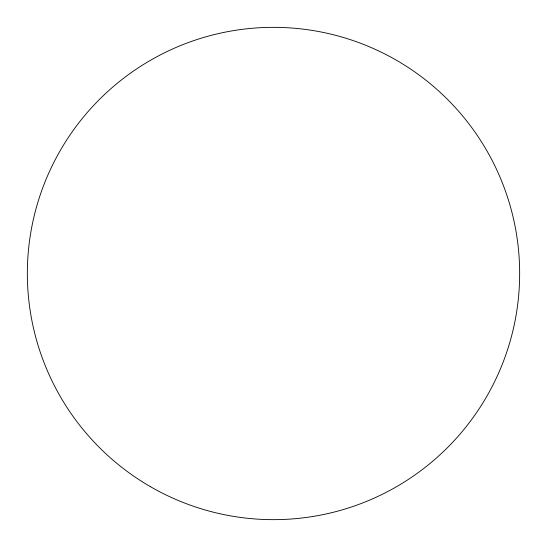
<?xml version="1.0" encoding="UTF-8"?>
<svg xmlns="http://www.w3.org/2000/svg" width="547" height="547" viewBox="0 0 547 547"><rect width="100%" height="100%" fill="white"/><g stroke="black" fill="none" stroke-linecap="round" stroke-linejoin="round"><path stroke-width="0.82" d="M150.425 486.673A246.15 246.15 0 0 0 519.65 273.5A246.15 246.15 0 0 0 150.425 60.327A246.15 246.15 0 0 0 150.425 486.673"/></g></svg>
